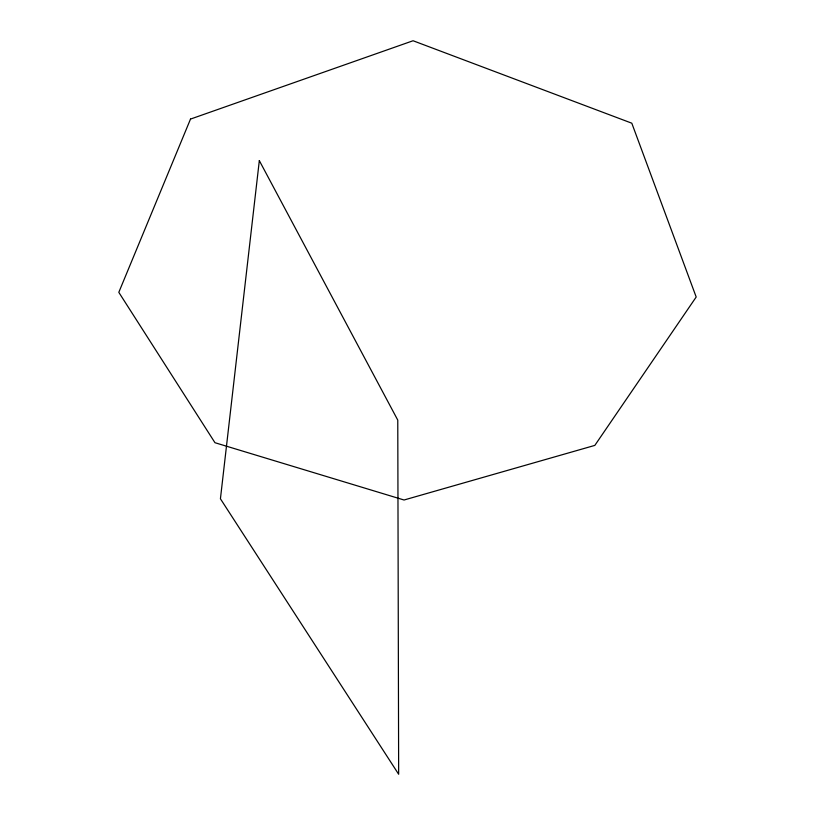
<?xml version="1.0" encoding="UTF-8"?>
<svg xmlns="http://www.w3.org/2000/svg" width="815" height="815" viewBox="0 0 815 815"><rect width="100%" height="100%" fill="white"/><g stroke="black" fill="none" stroke-linecap="round" stroke-linejoin="round"><path stroke-width="1.22" d="M259.323 160.616L220.427 498.78L398.657 774.25L397.771 420.112L259.323 160.616M190.506 119.082L118.807 292.33L214.966 442.708L404.046 500.003L594.828 445.397L696.193 297.017L631.798 123.197L413.073 40.75L190.506 119.082"/></g></svg>
